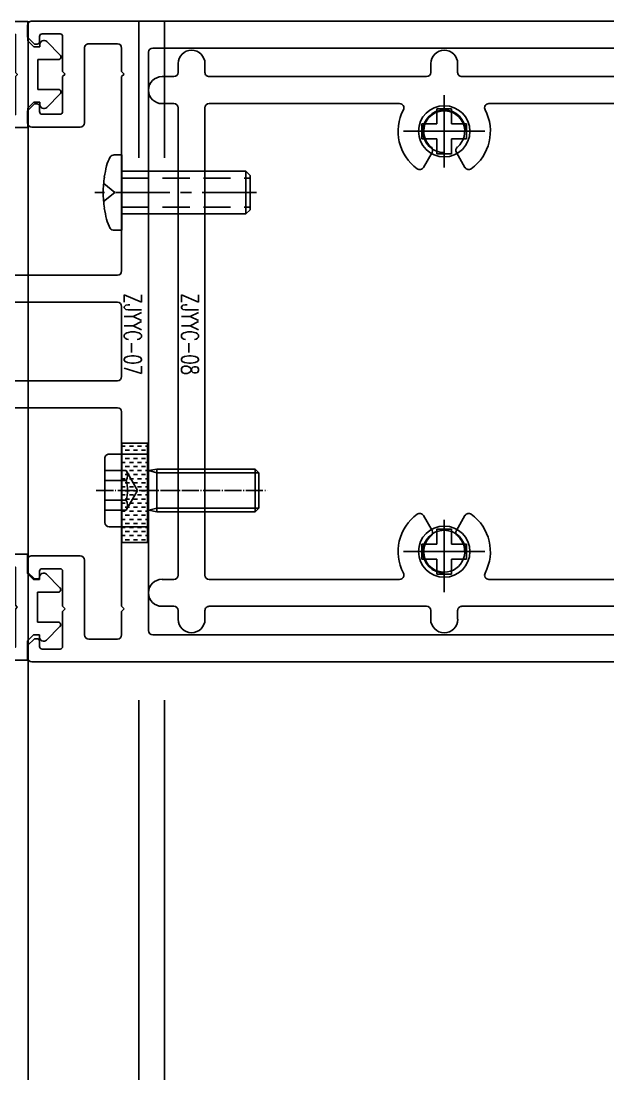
# Model space of a CAD drawing. Header units: inches. Extents: x 24920 to 61775, y 10942 to 38819.
# Drawn here: x 56624.8 to 56693.5, y 29233.5 to 29356.7 of the extents above; entities that cross this region are included whole.
import ezdxf
from ezdxf.lldxf.tags import DXFTag

# ---------------------------------------------------------------- set-up
doc = ezdxf.new("R2010")
doc.units = ezdxf.units.IN
doc.header["$MEASUREMENT"] = 0
for name, pattern in [('CENTER', [50.8, 31.75, -6.35, 6.35, -6.35]), ('DOTE', [2.42, 2, -0.2, 0.02, -0.2]), ('HIDDEN', [9.525, 6.35, -3.175])]:
    doc.linetypes.add(name, pattern=pattern)
for name, color, linetype in [('2AI.EXTRUSION', 3, 'Continuous'), ('2GASK', 6, 'Continuous'), ('BZ标注', 1, 'Continuous'), ('SCREW', 233, 'Continuous'), ('SJ-PJ', 8, 'Continuous'), ('SJ-TC', 251, 'Continuous'), ('SJ-ZX', 8, 'DOTE'), ('图层1', 5, 'Continuous')]:
    doc.layers.add(name, color=color, linetype=linetype)
doc.styles.add('FS', font='simplex.shx', dxfattribs={"width": 0.7, "height": 5, "bigfont": 'chinese.shx'})
tags = doc.linetypes.add('FT_CENTER', pattern=[29.25, 22.5, -2.25, 2.25, -2.25]).pattern_tags.tags
tags[10:11] = [DXFTag(74, 4), DXFTag(75, 0), DXFTag(340, '0'), DXFTag(46, 1.0), DXFTag(50, 0.0), DXFTag(44, 0.0), DXFTag(45, 0.0)]
tags[8:9] = [DXFTag(74, 4), DXFTag(75, 0), DXFTag(340, '0'), DXFTag(46, 1.0), DXFTag(50, 0.0), DXFTag(44, 0.0), DXFTag(45, 0.0)]
tags[6:7] = [DXFTag(74, 4), DXFTag(75, 0), DXFTag(340, '0'), DXFTag(46, 1.0), DXFTag(50, 0.0), DXFTag(44, 0.0), DXFTag(45, 0.0)]
tags[4:5] = [DXFTag(74, 4), DXFTag(75, 0), DXFTag(340, '0'), DXFTag(46, 1.0), DXFTag(50, 0.0), DXFTag(44, 0.0), DXFTag(45, 0.0)]

# ---------------------------------------------------------------- blocks, each defined once
blk = doc.blocks.new('A$C3F1C6E1E')
at = {"layer": 'SCREW', "color": 8, "linetype": 'FT_CENTER', "ltscale": 0.4}
for p, q in [((-24.6, -92.99), (-24.6, -102.52)), ((24.6, -92.99), (24.6, -102.52)), ((-20.37, -97.75), (-28.83, -97.75)), ((29.33, -97.75), (20.87, -97.75))]:
    blk.add_line(p, q, dxfattribs=at)
at = {"layer": 'SCREW', "color": 8, "linetype": 'FT_CENTER'}
for p, q in [((-25.47, -96.88), (-25.47, -95.13)), ((-25.47, -95.13), (-23.73, -95.13)), ((-23.73, -95.13), (-23.73, -96.88)), ((23.73, -96.88), (23.73, -95.13)), ((23.73, -95.13), (25.47, -95.13)), ((25.47, -95.13), (25.47, -96.88)), ((-27.22, -98.63), (-27.22, -96.88)), ((-27.22, -96.88), (-25.47, -96.88)), ((-23.73, -96.88), (-21.98, -96.88)), ((-21.98, -96.88), (-21.98, -98.63)), ((21.98, -98.63), (21.98, -96.88)), ((21.98, -96.88), (23.73, -96.88)), ((25.47, -96.88), (27.22, -96.88)), ((27.22, -96.88), (27.22, -98.63)), ((-25.47, -98.63), (-27.22, -98.63)), ((-25.47, -100.38), (-25.47, -98.63)), ((-21.98, -98.63), (-23.73, -98.63)), ((-23.73, -98.63), (-23.73, -100.38)), ((23.73, -98.63), (21.98, -98.63)), ((23.73, -100.38), (23.73, -98.63)), ((27.22, -98.63), (25.47, -98.63)), ((25.47, -98.63), (25.47, -100.38)), ((-23.73, -100.38), (-25.47, -100.38)), ((25.47, -100.38), (23.73, -100.38))]:
    blk.add_line(p, q, dxfattribs=at)
at = {"layer": 'SCREW', "color": 8}
for p, q in [((-19.43, -120.46), (-19.92, -120.95)), ((-15.42, -120.46), (-19.43, -120.46)), ((-15.42, -120.46), (-14.93, -120.95)), ((-19.92, -135.46), (-19.92, -120.95)), ((-14.93, -120.95), (-19.92, -120.95)), ((-14.93, -135.46), (-14.93, -120.95)), ((-21.83, -136.37), (-21.83, -135.46)), ((-21.83, -135.46), (-17.42, -135.46)), ((-17.42, -135.46), (-13.02, -135.46)), ((-13.02, -135.46), (-13.02, -136.37)), ((-17.42, -136.28), (-18.48, -137.6)), ((-17.42, -136.28), (-16.37, -137.61))]:
    blk.add_line(p, q, dxfattribs=at)
at = {"layer": 'SCREW', "color": 8, "linetype": 'HIDDEN', "ltscale": 0.5}
for p, q in [((-19.13, -135.46), (-19.13, -120.46)), ((-15.72, -135.46), (-15.72, -120.46))]:
    blk.add_line(p, q, dxfattribs=at)
at = {"layer": 'SCREW', "color": 8, "linetype": 'CENTER', "ltscale": 0.2}
blk.add_line((-17.42, -119.71), (-17.42, -138.64), dxfattribs=at)
at = {"layer": 'SCREW', "color": 8, "linetype": 'FT_CENTER'}
for centre in [(-24.6, -97.75), (24.6, -97.75)]:
    blk.add_circle(centre, 3, dxfattribs=at)
for centre in [(-24.6, -97.75), (24.6, -97.75)]:
    blk.add_arc(centre, 2.5, 90, 0, dxfattribs=at)
at = {"layer": 'SCREW', "color": 8}
for centre, radius, start, end in [((-21.21, -136.37), 0.619, 180, 229.9736), ((-13.64, -136.37), 0.619, 310.0264, 360), ((-19.23, -132.27), 5.16, 242.5463, 255.2), ((-13.36, -105.33), 32.73, 257.3131, 259.6423), ((-17.45, -125.09), 12.56, 261.8, 270), ((-17.45, -125.09), 12.56, 270, 270.1202), ((-17.4, -125.09), 12.56, 269.8798, 270), ((-17.4, -125.09), 12.56, 270, 278.2), ((-21.49, -105.33), 32.73, 280.3577, 282.6869), ((-15.62, -132.27), 5.16, 284.8, 297.4537)]:
    blk.add_arc(centre, radius, start, end, dxfattribs=at)
at = {"layer": 'SJ-PJ', "color": 8}
for p, q in [((15.36, -119.46), (14.93, -119.89)), ((19.5, -119.46), (15.36, -119.46)), ((15.36, -131.36), (15.36, -119.46)), ((19.5, -119.46), (19.93, -119.89)), ((19.5, -131.36), (19.5, -119.46)), ((19.93, -119.89), (14.93, -119.89)), ((14.93, -131.36), (14.93, -119.89)), ((19.93, -131.36), (19.93, -119.89)), ((14.93, -131.36), (19.93, -131.36)), ((14.93, -131.36), (15.12, -132.31)), ((15.36, -131.36), (15.12, -132.31)), ((19.5, -131.36), (19.73, -132.31)), ((19.93, -131.36), (19.73, -132.31)), ((13.18, -136.96), (13.18, -132.46)), ((13.18, -132.46), (21.68, -132.46)), ((21.68, -132.46), (21.68, -136.96)), ((17.43, -133.63), (15.12, -134.96)), ((19.73, -134.96), (17.43, -133.63)), ((15.12, -134.96), (15.12, -137.46)), ((16.27, -134.96), (16.28, -137.46)), ((18.58, -134.96), (18.58, -137.46)), ((19.73, -137.46), (19.73, -134.96)), ((21.18, -137.46), (13.68, -137.46))]:
    blk.add_line(p, q, dxfattribs=at)
for centre, radius, start, end in [((14.92, -132.26), 0.2, 270.0541, 346.0277), ((19.93, -132.26), 0.2, 193.9723, 269.9459), ((15.69, -135.97), 1.16, 60.0919, 119.751), ((17.42, -139.28), 4.48, 75.0298, 104.9339), ((19.16, -135.97), 1.16, 60.2766, 119.7959), ((13.68, -136.96), 0.5, 180, 270), ((21.18, -136.96), 0.5, 270, 0)]:
    blk.add_arc(centre, radius, start, end, dxfattribs=at)
at = {"layer": 'SJ-TC', "color": 8}
for p, q in [((11.89, -135.46), (11.89, -132.46)), ((11.89, -132.46), (23.53, -132.46)), ((23.53, -132.46), (23.53, -135.46)), ((23.53, -135.46), (11.89, -135.46))]:
    blk.add_line(p, q, dxfattribs=at)
at = {"layer": 'SJ-TC', "color": 8, "linetype": 'Continuous'}
for p, q in [((12.25, -132.46), (12.25, -132.69)), ((12.73, -132.69), (12.73, -133.16)), ((13.2, -132.46), (13.2, -132.69)), ((13.68, -132.69), (13.68, -133.16)), ((14.15, -132.46), (14.15, -132.69)), ((14.63, -132.69), (14.63, -133.16)), ((15.11, -132.46), (15.11, -132.69)), ((15.58, -132.69), (15.58, -133.16)), ((16.06, -132.46), (16.06, -132.69)), ((16.54, -132.69), (16.54, -133.16)), ((17.01, -132.46), (17.01, -132.69)), ((17.49, -132.69), (17.49, -133.16)), ((17.96, -132.46), (17.96, -132.69)), ((18.44, -132.69), (18.44, -133.16)), ((18.92, -132.46), (18.92, -132.69)), ((19.39, -132.69), (19.39, -133.16)), ((19.87, -132.46), (19.87, -132.69)), ((20.35, -132.69), (20.35, -133.16)), ((20.82, -132.46), (20.82, -132.69)), ((21.3, -132.69), (21.3, -133.16)), ((21.77, -132.46), (21.77, -132.69)), ((22.25, -132.69), (22.25, -133.16)), ((22.73, -132.46), (22.73, -132.69)), ((23.2, -132.69), (23.2, -133.16)), ((12.25, -133.16), (12.25, -133.64)), ((12.25, -134.12), (12.25, -134.59)), ((12.73, -133.64), (12.73, -134.12)), ((13.2, -133.16), (13.2, -133.64)), ((13.2, -134.12), (13.2, -134.59)), ((13.68, -133.64), (13.68, -134.12)), ((14.15, -133.16), (14.15, -133.64)), ((14.15, -134.12), (14.15, -134.59)), ((14.63, -133.64), (14.63, -134.12)), ((15.11, -133.16), (15.11, -133.64)), ((15.11, -134.12), (15.11, -134.59)), ((15.58, -133.64), (15.58, -134.12)), ((16.06, -133.16), (16.06, -133.64)), ((16.06, -134.12), (16.06, -134.59)), ((16.54, -133.64), (16.54, -134.12)), ((17.01, -133.16), (17.01, -133.64)), ((17.01, -134.12), (17.01, -134.59)), ((17.49, -133.64), (17.49, -134.12)), ((17.96, -133.16), (17.96, -133.64)), ((17.96, -134.12), (17.96, -134.59)), ((18.44, -133.64), (18.44, -134.12)), ((18.92, -133.16), (18.92, -133.64)), ((18.92, -134.12), (18.92, -134.59)), ((19.39, -133.64), (19.39, -134.12)), ((19.87, -133.16), (19.87, -133.64)), ((19.87, -134.12), (19.87, -134.59)), ((20.35, -133.64), (20.35, -134.12)), ((20.82, -133.16), (20.82, -133.64)), ((20.82, -134.12), (20.82, -134.59)), ((21.3, -133.64), (21.3, -134.12)), ((21.77, -133.16), (21.77, -133.64)), ((21.77, -134.12), (21.77, -134.59)), ((22.25, -133.64), (22.25, -134.12)), ((22.73, -133.16), (22.73, -133.64)), ((22.73, -134.12), (22.73, -134.59)), ((23.2, -133.64), (23.2, -134.12)), ((12.25, -135.07), (12.25, -135.46)), ((12.73, -134.59), (12.73, -135.07)), ((13.2, -135.07), (13.2, -135.46)), ((13.68, -134.59), (13.68, -135.07)), ((14.15, -135.07), (14.15, -135.46)), ((14.63, -134.59), (14.63, -135.07)), ((15.11, -135.07), (15.11, -135.46)), ((15.58, -134.59), (15.58, -135.07)), ((16.06, -135.07), (16.06, -135.46)), ((16.54, -134.59), (16.54, -135.07)), ((17.01, -135.07), (17.01, -135.46)), ((17.49, -134.59), (17.49, -135.07)), ((17.96, -135.07), (17.96, -135.46)), ((18.44, -134.59), (18.44, -135.07)), ((18.92, -135.07), (18.92, -135.46)), ((19.39, -134.59), (19.39, -135.07)), ((19.87, -135.07), (19.87, -135.46)), ((20.35, -134.59), (20.35, -135.07)), ((20.82, -135.07), (20.82, -135.46)), ((21.3, -134.59), (21.3, -135.07)), ((21.77, -135.07), (21.77, -135.46)), ((22.25, -134.59), (22.25, -135.07)), ((22.73, -135.07), (22.73, -135.46)), ((23.2, -134.59), (23.2, -135.07))]:
    blk.add_line(p, q, dxfattribs=at)
at = {"layer": 'SJ-ZX', "color": 8}
blk.add_line((17.43, -138.46), (17.43, -118.46), dxfattribs=at)
at = {"layer": '图层1', "color": 8}
for p, q in [((-37.5, -0.5), (-37.5, -146)), ((37.5, -146), (37.5, -0.5)), ((-34.35, -3.65), (-34.35, -131.85)), ((34.35, -131.85), (34.35, -3.65)), ((-31, -91.85), (-31, -35.35)), ((31, -35.35), (31, -95.68)), ((-27.85, -92.53), (-27.85, -38.49)), ((27.85, -38.49), (27.85, -92.53)), ((-31, -95.68), (-31, -91.85)), ((-22.13, -96.32), (-20.38, -95.32)), ((20.38, -95.32), (22.13, -96.32)), ((-32.52, -96.18), (-31.5, -96.18)), ((31.5, -96.18), (32.52, -96.18)), ((-31.5, -99.33), (-32.52, -99.33)), ((-20.38, -100.19), (-22.13, -99.18)), ((22.13, -99.18), (20.38, -100.19)), ((32.52, -99.33), (31.5, -99.33)), ((-31, -125.25), (-31, -99.83)), ((31, -99.83), (31, -103.15)), ((-27.85, -125.25), (-27.85, -102.97)), ((27.85, -102.97), (27.85, -125.25)), ((31, -103.15), (31, -125.25)), ((-32.52, -125.75), (-31.5, -125.75)), ((27.35, -125.75), (-27.35, -125.75)), ((31.5, -125.75), (32.52, -125.75)), ((-31.5, -128.9), (-32.52, -128.9)), ((-31, -130.77), (-31, -129.4)), ((-27.85, -129.4), (-27.85, -130.77)), ((27.35, -128.9), (-27.35, -128.9)), ((27.85, -130.77), (27.85, -129.4)), ((31, -129.4), (31, -130.77)), ((32.52, -128.9), (31.5, -128.9)), ((-33.85, -132.35), (0, -132.35)), ((0, -132.35), (33.85, -132.35)), ((-34.35, -135.5), (-31.6, -135.5)), ((-31.6, -135.5), (-31.3, -135.2)), ((-31.3, -135.2), (-31, -135.5)), ((-31, -135.5), (-8.25, -135.5)), ((0, -135.5), (-4.1, -135.5)), ((4.1, -135.5), (0, -135.5)), ((8.25, -135.5), (31, -135.5)), ((31, -135.5), (31.3, -135.2)), ((31.3, -135.2), (31.6, -135.5)), ((31.6, -135.5), (34.35, -135.5)), ((-34.85, -139.35), (-34.85, -136)), ((-7.75, -136), (-7.75, -183)), ((-4.6, -136), (-4.6, -168.8)), ((4.6, -168.8), (4.6, -136)), ((7.75, -183), (7.75, -136)), ((34.85, -136), (34.85, -139.35)), ((-25.6, -139.85), (-34.35, -139.85)), ((-25.1, -146), (-25.1, -140.35)), ((25.1, -140.35), (25.1, -143.5)), ((34.35, -139.85), (25.6, -139.85)), ((-36, -144.8), (-36, -142.7)), ((-35.7, -142.4), (-31.6, -142.4)), ((-31.6, -142.4), (-31.3, -142.1)), ((-31.3, -142.1), (-31, -142.4)), ((-31, -142.4), (-26.9, -142.4)), ((-26.6, -142.7), (-26.6, -144.8)), ((26.6, -144.8), (26.6, -142.7)), ((26.9, -142.4), (31, -142.4)), ((31, -142.4), (31.3, -142.1)), ((31.3, -142.1), (31.6, -142.4)), ((31.6, -142.4), (35.7, -142.4)), ((36, -142.7), (36, -144.8)), ((25.1, -143.5), (25.1, -145)), ((-35.1, -145.1), (-35.7, -145.1)), ((-34.8, -145.7), (-34.8, -145.4)), ((-27.8, -145.4), (-27.8, -145.7)), ((-26.9, -145.1), (-27.5, -145.1)), ((25.1, -145), (25.1, -146)), ((27.5, -145.1), (26.9, -145.1)), ((27.8, -145.7), (27.8, -145.4)), ((34.8, -145.4), (34.8, -145.7)), ((35.7, -145.1), (35.1, -145.1)), ((-37, -146.5), (-35.6, -146.5)), ((-35.6, -146.5), (-34.8, -145.7)), ((-27.8, -145.7), (-27, -146.5)), ((-27, -146.5), (-25.6, -146.5)), ((25.6, -146.5), (27, -146.5)), ((27, -146.5), (27.8, -145.7)), ((34.8, -145.7), (35.6, -146.5)), ((35.6, -146.5), (37, -146.5))]:
    blk.add_line(p, q, dxfattribs=at)
for centre, radius, start, end in [((-24.6, -97.75), 5.4, 35.8567, 117.7815), ((24.6, -97.75), 5.4, 62.2185, 144.1433), ((-27.35, -92.53), 0.5, 180, 297.7815), ((27.35, -92.53), 0.5, 242.2185, 0), ((-20.63, -94.88), 0.5, 300.0002, 35.8567), ((20.63, -94.88), 0.5, 144.1433, 239.9998), ((-31.5, -95.68), 0.5, 270, 0.0001), ((-24.6, -97.75), 2.4, 39.9282, 320.0718), ((24.6, -97.75), 2.4, 219.9282, 140.0718), ((31.5, -95.68), 0.5, 180, 270), ((-32.52, -97.75), 1.57, 90, 270), ((-22.38, -95.89), 0.5, 219.9282, 300.0002), ((22.38, -95.89), 0.5, 239.9998, 320.0718), ((32.52, -97.75), 1.58, 270, 90), ((-31.5, -99.83), 0.5, 0.0001, 90), ((-22.38, -99.61), 0.5, 59.9998, 140.0718), ((22.38, -99.61), 0.5, 39.9282, 120.0002), ((31.5, -99.83), 0.5, 90, 180), ((-24.6, -97.75), 5.4, 242.2186, 324.1433), ((-20.63, -100.62), 0.5, 324.1433, 59.9998), ((20.63, -100.62), 0.5, 120.0002, 215.8567), ((24.6, -97.75), 5.4, 215.8567, 297.7814), ((-27.35, -102.97), 0.5, 62.2186, 180.0001), ((27.35, -102.97), 0.5, 359.9999, 117.7814), ((-31.5, -125.25), 0.5, 270, 0.0002), ((-27.35, -125.25), 0.5, 180.0003, 270), ((27.35, -125.25), 0.5, 270, 359.9997), ((31.5, -125.25), 0.5, 179.9998, 270), ((-32.52, -127.32), 1.57, 90, 270), ((32.52, -127.32), 1.57, 270, 90), ((-31.5, -129.4), 0.5, 0, 90), ((-27.35, -129.4), 0.5, 90, 180), ((27.35, -129.4), 0.5, 0, 90), ((31.5, -129.4), 0.5, 90, 180), ((-33.85, -131.85), 0.5, 180.0001, 269.9999), ((-29.42, -130.77), 1.58, 180, 0), ((29.42, -130.77), 1.58, 180, 0), ((33.85, -131.85), 0.5, 270.0001, 359.9999), ((-34.35, -136), 0.5, 90, 180), ((-8.25, -136), 0.5, 0, 90), ((-4.1, -136), 0.5, 90, 180), ((4.1, -136), 0.5, 360, 90), ((8.25, -136), 0.5, 90, 180), ((34.35, -136), 0.5, 0, 90), ((-34.35, -139.35), 0.5, 180, 270), ((-25.6, -140.35), 0.5, 360, 90), ((25.6, -140.35), 0.5, 90, 180), ((34.35, -139.35), 0.5, 270, 0), ((-35.7, -142.7), 0.3, 90, 180), ((-26.9, -142.7), 0.3, 360, 90), ((26.9, -142.7), 0.3, 90, 180), ((35.7, -142.7), 0.3, 0, 90), ((-35.7, -144.8), 0.3, 180, 270), ((-35.1, -145.4), 0.3, 0, 90), ((-27.5, -145.4), 0.3, 90, 180), ((-26.9, -144.8), 0.3, 270, 360), ((26.9, -144.8), 0.3, 180, 270), ((27.5, -145.4), 0.3, 0, 90), ((35.1, -145.4), 0.3, 90, 180), ((35.7, -144.8), 0.3, 270, 0), ((-37, -146), 0.5, 180, 270), ((-25.6, -146), 0.5, 270, 360), ((25.6, -146), 0.5, 180, 270), ((37, -146), 0.5, 270, 360)]:
    blk.add_arc(centre, radius, start, end, dxfattribs=at)
at = {"layer": 'Defpoints', "color": 8, "style": 'FS', "width": 0.7}
for s, p in [('ZJYYC-08', (-5.62, -128.51, 0)), ('ZJYYC-07', (-5.62, -135.19, 0))]:
    blk.add_text(s, height=2, dxfattribs=at).set_placement(p)
blk = doc.blocks.new('20191016153622')
at = {"layer": '2AI.EXTRUSION'}
blk.add_lwpolyline([(0, -1.67), (0, -1.75), (-2.41, -1.75, 0.693725), (-2.6, -2.28), (-1.05, -3.85, 0.643222), (-0.22, -3.47), (-0.22, -3.25), (0.49, -3.25), (1.18, -3.95), (1.18, -6.2), (6.3, -6.2), (6.7, -5.8), (6.7, -4.3), (5.9, -3.5), (5.3, -3.5), (5.3, -4.7), (2.6, -4.7), (2.6, -0.25), (2.4, 0), (2.6, 0.25), (2.6, 4.7), (5.3, 4.7), (5.3, 3.5), (5.9, 3.5), (6.7, 4.3), (6.7, 6.2), (1.18, 6.2), (1.18, 3.95), (0.49, 3.25), (-0.22, 3.25), (-0.22, 3.47, 0.643222), (-1.05, 3.85), (-2.6, 2.28, 0.693725), (-2.41, 1.75), (0, 1.75), (0, 1.67), (0, -1.67)], format="xyb", dxfattribs=at)
blk = doc.blocks.new('A$C733F4AF4')
at = {"layer": '2GASK'}
h = blk.add_hatch(dxfattribs=at)
h.set_pattern_fill('ANSI37', color=8, scale=7.5, style=0)
h.set_pattern_definition([(45, (-28.8, -66.8), (-0.662913, 0.662913), []), (135, (-28.8, -66.8), (-0.662913, -0.662913), [])])
edge = h.paths.add_edge_path()
edge.add_line((6.2, -2.76), (4.7, -2.76))
edge.add_ellipse((4.4, -2.76), major_axis=(-0.212, 0.212), ratio=1, start_angle=45, end_angle=225, ccw=False)
edge.add_line((4.1, -2.76), (3.5, -2.76))
edge.add_ellipse((3.5, -2.46), major_axis=(-0.212, 0.212), ratio=1, start_angle=45.0185, end_angle=134.0948, ccw=False)
edge.add_ellipse((0.16, -1.67), major_axis=(2.22, 2.22), ratio=1, start_angle=300.4979, end_angle=329.5021)
edge.add_line((3.2, -0.89), (3.2, -0.76))
edge.add_line((3.2, -0.76), (3.7, -0.47))
edge.add_ellipse((3.55, -0.21), major_axis=(0.212, 0.212), ratio=1, start_angle=255.0049, end_angle=354.9897)
edge.add_line((3.78, -0.02), (2.96, 0.95))
edge.add_ellipse((2.35, 0.44), major_axis=(-0.566, 0.566), ratio=1, start_angle=264.9967, end_angle=382.3844)
edge.add_ellipse((1.15, 0.94), major_axis=(-0.354, 0.354), ratio=1, start_angle=135.0003, end_angle=202.3776, ccw=False)
edge.add_line((1.15, 0.44), (-1.15, 0.44))
edge.add_ellipse((-1.15, 0.94), major_axis=(0.354, 0.354), ratio=1, start_angle=157.6209, end_angle=225.0012, ccw=False)
edge.add_ellipse((-2.35, 0.44), major_axis=(0.566, 0.566), ratio=1, start_angle=337.6228, end_angle=454.9969)
edge.add_line((-2.96, 0.95), (-3.78, -0.02))
edge.add_ellipse((-3.55, -0.21), major_axis=(-0.212, 0.212), ratio=1, start_angle=4.9887, end_angle=105.0017)
edge.add_line((-3.7, -0.47), (-3.2, -0.76))
edge.add_line((-3.2, -0.76), (-3.2, -0.89))
edge.add_ellipse((-0.16, -1.67), major_axis=(-2.22, 2.22), ratio=1, start_angle=30.517, end_angle=58.1975)
edge.add_ellipse((-3.51, -2.46), major_axis=(0.212, 0.212), ratio=1, start_angle=225, end_angle=328.1975, ccw=False)
edge.add_line((-3.51, -2.76), (-4.16, -2.76))
edge.add_ellipse((-3.97, -3.03), major_axis=(-0.233, 0.233), ratio=1, start_angle=-9.9099, end_angle=135)
edge.add_line((-3.97, -3.36), (-2.75, -3.36))
edge.add_ellipse((-2.75, -3.66), major_axis=(-0.212, 0.212), ratio=1, start_angle=279.1588, end_angle=315, ccw=False)
edge.add_ellipse((0, 0.15), major_axis=(3.11, 3.11), ratio=1, start_angle=189.1588, end_angle=260.0779)
edge.add_ellipse((2.82, -3.86), major_axis=(0.354, 0.354), ratio=1, start_angle=405, end_angle=440.0779, ccw=False)
edge.add_line((2.82, -3.36), (4.1, -3.36))
edge.add_ellipse((4.1, -4.01), major_axis=(0.46, 0.46), ratio=1, start_angle=225, end_angle=405, ccw=False)
edge.add_ellipse((4.1, -4.26), major_axis=(0.283, 0.283), ratio=1, start_angle=164.9937, end_angle=225, ccw=False)
edge.add_line((3.75, -4.46), (3.47, -3.97))
edge.add_ellipse((2.61, -4.47), major_axis=(0.707, 0.707), ratio=1, start_angle=345.0023, end_angle=404.1728)
edge.add_ellipse((2.62, -3.81), major_axis=(-0.239, 0.239), ratio=1, start_angle=-45.8217, end_angle=41.9975)
edge.add_line((2.28, -3.79), (2.27, -3.94))
edge.add_ellipse((2, -3.92), major_axis=(0.192, 0.192), ratio=1, start_angle=195.011, end_angle=311.9853, ccw=False)
edge.add_line((1.86, -4.16), (1.68, -4.05))
edge.add_ellipse((1.52, -4.33), major_axis=(-0.223, 0.223), ratio=1, start_angle=-74.993, end_angle=26.9967)
edge.add_line((1.22, -4.23), (1.17, -4.36))
edge.add_ellipse((0.89, -4.27), major_axis=(0.212, 0.212), ratio=1, start_angle=180.0005, end_angle=297.0009, ccw=False)
edge.add_line((0.68, -4.48), (0.53, -4.34))
edge.add_ellipse((0.31, -4.57), major_axis=(-0.223, 0.223), ratio=1, start_angle=269.991, end_angle=372.0104)
edge.add_line((0.05, -4.39), (-0.03, -4.51))
edge.add_ellipse((-0.28, -4.35), major_axis=(-0.212, 0.212), ratio=1, start_angle=75.0003, end_angle=191.9985, ccw=False)
edge.add_line((-0.54, -4.5), (-0.64, -4.33))
edge.add_ellipse((-0.92, -4.49), major_axis=(0.223, 0.223), ratio=1, start_angle=345.0026, end_angle=446.9974)
edge.add_line((-1.13, -4.25), (-1.24, -4.35))
edge.add_ellipse((-1.44, -4.12), major_axis=(0.212, 0.212), ratio=1, start_angle=149.9955, end_angle=267.0028, ccw=False)
edge.add_line((-1.73, -4.2), (-1.78, -4))
edge.add_ellipse((-2.07, -4.08), major_axis=(0.212, 0.212), ratio=1, start_angle=330.0015, end_angle=431.9968)
edge.add_line((-2.21, -3.81), (-2.34, -3.88))
edge.add_ellipse((-2.48, -3.61), major_axis=(-0.212, 0.212), ratio=1, start_angle=45.0112, end_angle=161.991, ccw=False)
edge.add_line((-2.78, -3.61), (-2.78, -3.46))
edge.add_line((-2.78, -3.46), (-4.05, -3.46))
edge.add_ellipse((-4.05, -2.96), major_axis=(0.354, 0.354), ratio=1, start_angle=142.1737, end_angle=225.0088, ccw=False)
edge.add_ellipse((-4.85, -3.06), major_axis=(-0.212, 0.212), ratio=1, start_angle=232.1885, end_angle=314.997)
edge.add_line((-4.85, -2.76), (-6.2, -2.76))
edge.add_line((-6.2, -2.76), (-6.2, -9.86))
edge.add_line((-6.2, -9.86), (-5.77, -10.61))
edge.add_ellipse((-5.51, -10.46), major_axis=(-0.212, 0.212), ratio=1, start_angle=74.9964, end_angle=195.0036)
edge.add_line((-5.25, -10.61), (-4.76, -9.76))
edge.add_ellipse((-4.4, -9.97), major_axis=(-0.29, 0.29), ratio=1, start_angle=-104.9948, end_angle=14.9948, ccw=False)
edge.add_line((-4.05, -9.76), (-3.56, -10.61))
edge.add_ellipse((-3.3, -10.46), major_axis=(-0.212, 0.212), ratio=1, start_angle=74.9964, end_angle=195.0036)
edge.add_line((-3.04, -10.61), (-2.55, -9.76))
edge.add_ellipse((-2.2, -9.97), major_axis=(-0.29, 0.29), ratio=1, start_angle=-105.0015, end_angle=15.0015, ccw=False)
edge.add_line((-1.84, -9.76), (-1.36, -10.61))
edge.add_ellipse((-1.1, -10.46), major_axis=(-0.212, 0.212), ratio=1, start_angle=74.9964, end_angle=195.0036)
edge.add_line((-0.84, -10.61), (-0.37, -9.81))
edge.add_ellipse((0.06, -10.08), major_axis=(-0.361, 0.361), ratio=1, start_angle=-71.6614, end_angle=13.1931, ccw=False)
edge.add_ellipse((5.09, -0.06), major_axis=(7.57, 7.57), ratio=1, start_angle=198.3398, end_angle=224.9994)
edge.add_line((5.09, -10.76), (5.76, -10.76))
edge.add_ellipse((5.76, -10.56), major_axis=(-0.141, 0.141), ratio=1, start_angle=134.9773, end_angle=225.038)
edge.add_line((5.96, -10.56), (5.96, -10.46))
edge.add_ellipse((5.36, -10.46), major_axis=(-0.424, 0.424), ratio=1, start_angle=224.9876, end_angle=315.0102)
edge.add_line((5.36, -9.86), (4.75, -9.86))
edge.add_ellipse((4.75, -3.56), major_axis=(-4.45, 4.45), ratio=1, start_angle=106.9279, end_angle=134.9996, ccw=False)
edge.add_ellipse((1.95, -8.81), major_axis=(0.247, 0.247), ratio=1, start_angle=21.0016, end_angle=196.9252, ccw=False)
edge.add_line((2.09, -8.49), (4.3, -9.47))
edge.add_ellipse((4.71, -8.56), major_axis=(-0.707, 0.707), ratio=1, start_angle=111.0062, end_angle=134.9955)
edge.add_line((4.71, -9.56), (6, -9.56))
edge.add_ellipse((6, -9.36), major_axis=(0.141, 0.141), ratio=1, start_angle=225.0039, end_angle=314.9917)
edge.add_line((6.2, -9.36), (6.2, -2.76))
edge = h.paths.add_edge_path(flags=16)
edge.add_line((-1.36, -2.21), (-0.44, -0.61))
edge.add_ellipse((-0.7, -0.46), major_axis=(0.212, 0.212), ratio=1, start_angle=285.0027, end_angle=405.0013)
edge.add_line((-0.7, -0.16), (-1.9, -0.16))
edge.add_ellipse((-1.9, -0.66), major_axis=(-0.354, 0.354), ratio=1, start_angle=-44.9908, end_angle=44.9908)
edge.add_line((-2.4, -0.66), (-2.4, -1.86))
edge.add_ellipse((-1.9, -1.86), major_axis=(0.354, 0.354), ratio=1, start_angle=135.009, end_angle=224.991)
edge.add_line((-1.9, -2.36), (-1.62, -2.36))
edge.add_ellipse((-1.62, -2.06), major_axis=(-0.212, 0.212), ratio=1, start_angle=134.9893, end_angle=195.005)
edge = h.paths.add_edge_path(flags=16)
edge.add_ellipse((1.9, -1.86), major_axis=(0.353, 0.353), ratio=1, start_angle=224.9897, end_angle=315.0103)
edge.add_line((2.4, -1.86), (2.4, -0.66))
edge.add_ellipse((1.9, -0.66), major_axis=(0.353, 0.353), ratio=1, start_angle=314.9899, end_angle=405.0101)
edge.add_line((1.9, -0.16), (0.7, -0.16))
edge.add_ellipse((0.7, -0.46), major_axis=(0.212, 0.212), ratio=1, start_angle=44.9936, end_angle=165.0024)
edge.add_line((0.44, -0.61), (1.36, -2.21))
edge.add_ellipse((1.62, -2.06), major_axis=(-0.212, 0.212), ratio=1, start_angle=74.9936, end_angle=135.0121)
edge.add_line((1.62, -2.36), (1.9, -2.36))
blk = doc.blocks.new('20200418142756')
at = {"layer": '2AI.EXTRUSION', "color": 4}
blk.add_lwpolyline([(-1.67, -5.52), (-1.75, -5.52), (-1.75, -3.11, 0.693725), (-2.28, -2.92), (-3.85, -4.47, 0.643222), (-3.47, -5.3), (-3.25, -5.3), (-3.25, -6.01), (-3.95, -6.7), (-6.2, -6.7), (-6.2, -15.82), (-5.8, -16.22), (-4.3, -16.22), (-3.5, -15.42), (-3.5, -14.82), (-4.7, -14.82), (-4.7, -8.12), (-0.25, -8.12), (0, -7.92), (0.25, -8.12), (4.7, -8.12), (4.7, -14.82), (3.5, -14.82), (3.5, -15.42), (4.3, -16.22), (6.2, -16.22), (6.2, -6.7), (3.95, -6.7), (3.25, -6.01), (3.25, -5.3), (3.47, -5.3, 0.643222), (3.85, -4.47), (2.28, -2.92, 0.693725), (1.75, -3.11), (1.75, -5.52), (1.67, -5.52), (-1.67, -5.52)], format="xyb", dxfattribs=at)
blk.add_blockref('A$C733F4AF4', (0, -13.46))
blk = doc.blocks.new('herhh')
at = {"layer": '2AI.EXTRUSION', "color": 1, "linetype": 'HIDDEN', "ltscale": 20}
for p, q in [((56810.12, 28784.2), (56810.12, 29181.2)), ((56813.12, 28784.2, 0), (56813.12, 29181.2, 0))]:
    blk.add_line(p, q, dxfattribs=at)
at = {"layer": '2AI.EXTRUSION', "color": 1, "elevation": 0}
blk.add_lwpolyline([(56797.18, 28784.2), (56797.18, 29181.2)], dxfattribs=at)
at = {"color": 8, "ltscale": 10, "xscale": -1, "rotation": 270}
blk.add_blockref('20200418142756', (56803.82, 29174.95), dxfattribs=at)
at = {"color": 8, "ltscale": 100, "rotation": 180}
blk.add_blockref('20191016153622', (56798.27, 29112.6), dxfattribs=at)
at = {"layer": 'BZ标注', "color": 8, "rotation": 270}
blk.add_blockref('A$C3F1C6E1E', (56943.6, 29143.7), dxfattribs=at)

msp = doc.modelspace()

# ---------------------------------------------------------------- block references
msp.add_blockref('herhh', (-171.5, 175.5))

doc.saveas('drawing.dxf')
